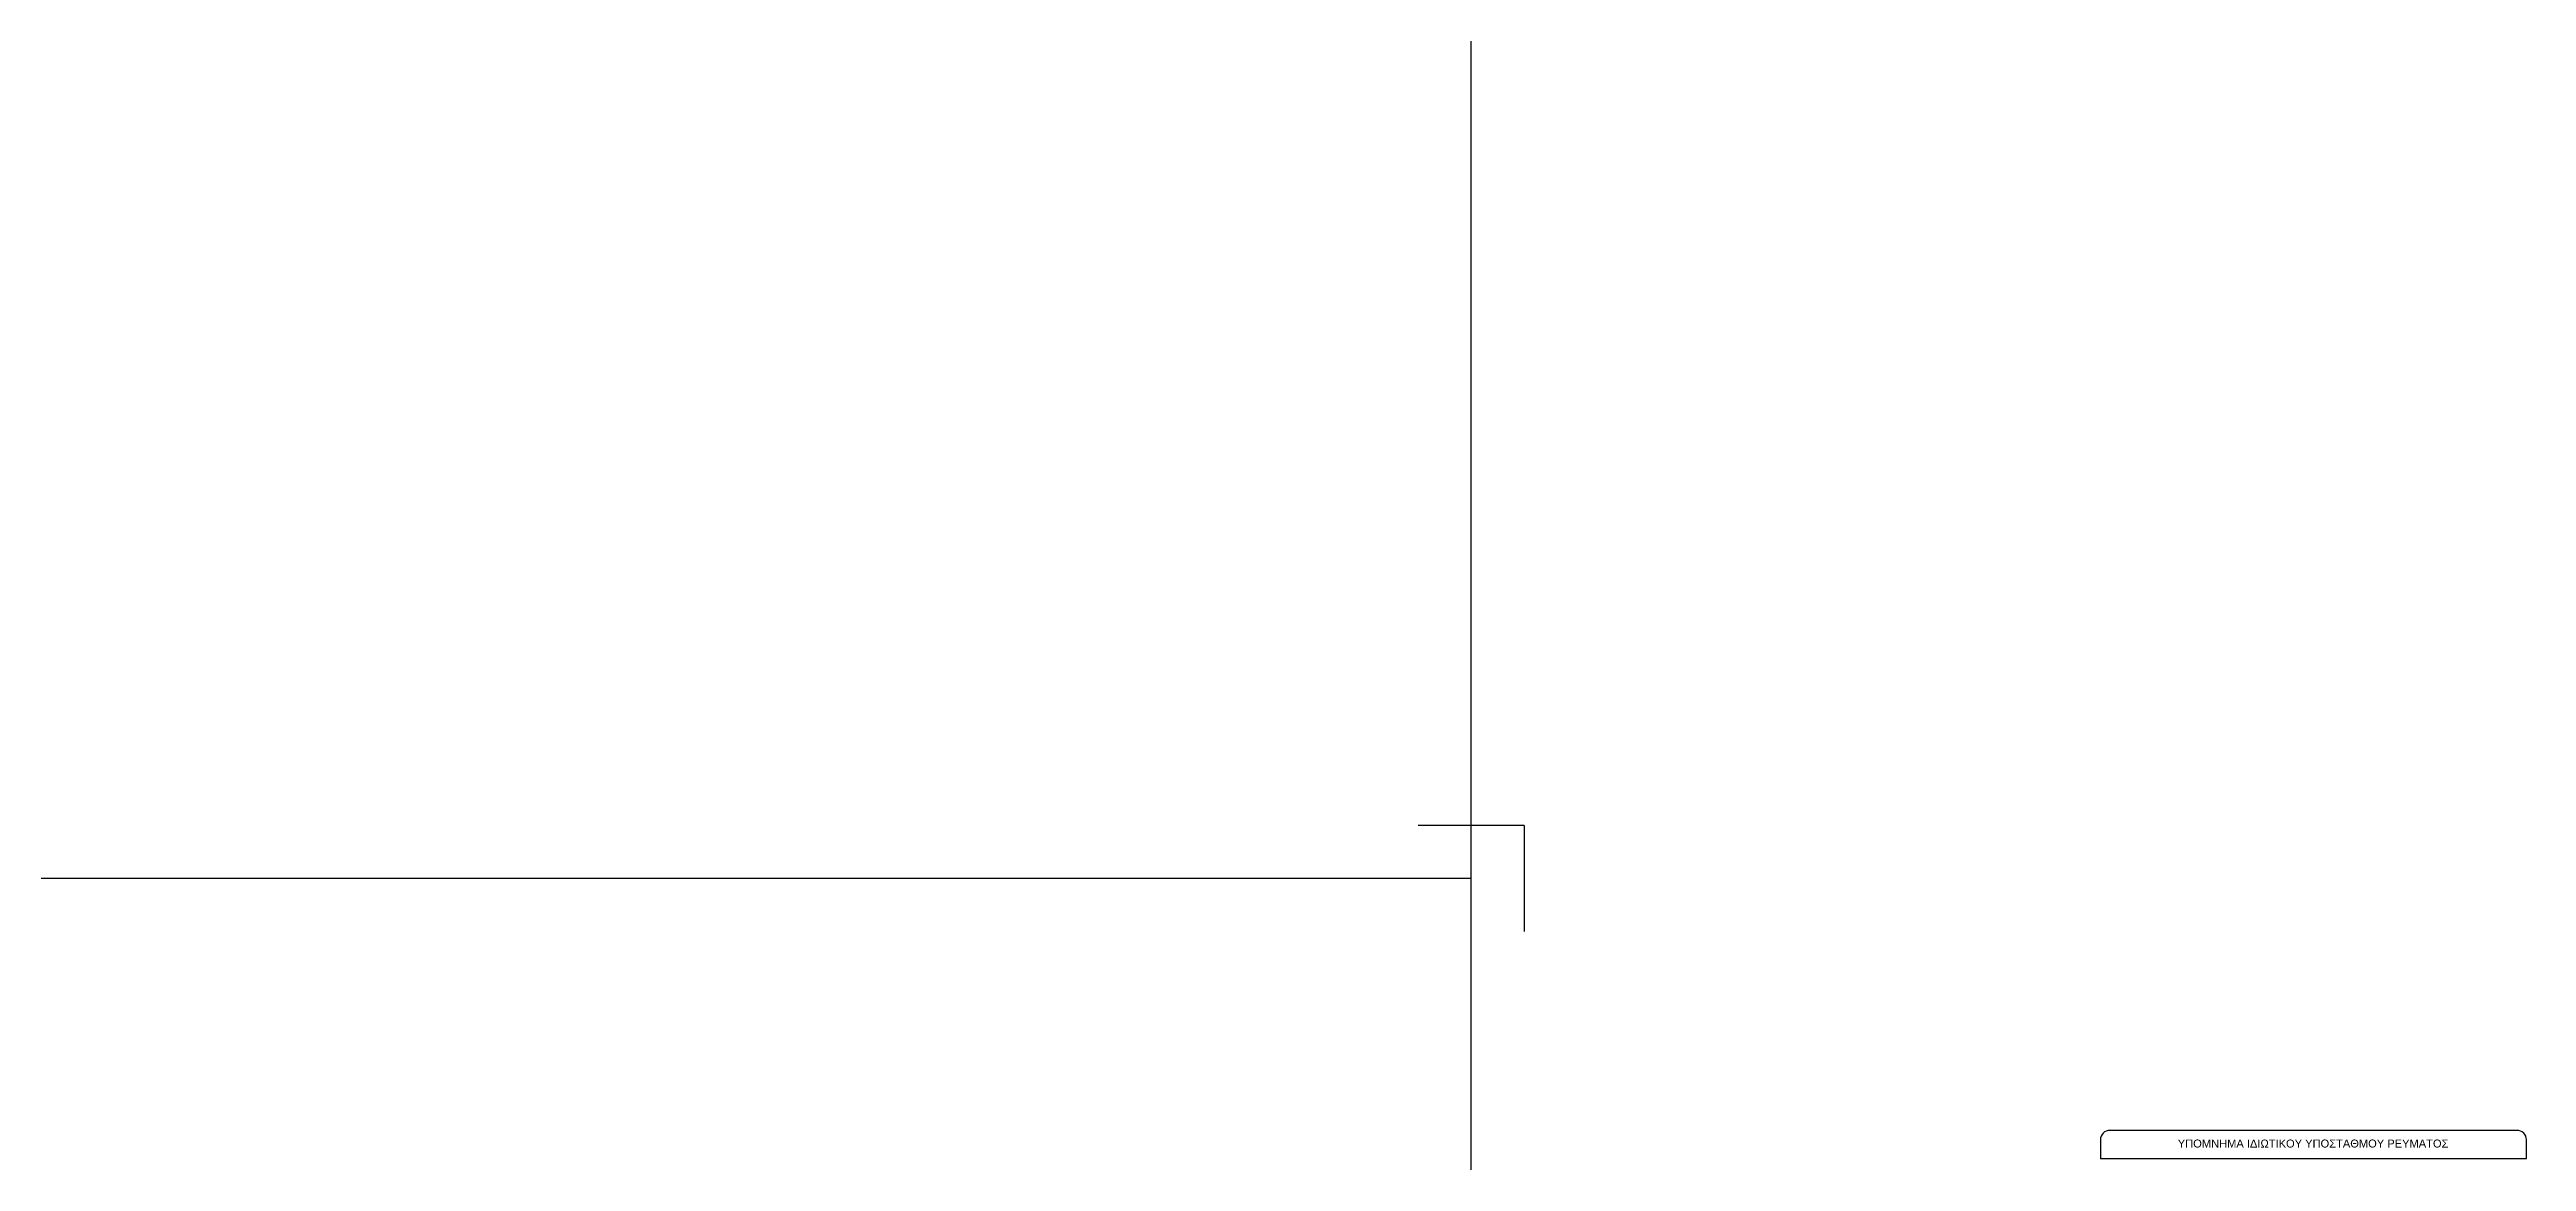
# Model space of a CAD drawing. Header units: metres. Extents: x 0 to 132, y -109 to 310.
# Drawn here: x 56.18 to 102.92, y -37.99 to -17.01 of the extents above; entities that cross this region are included whole.
import ezdxf
from ezdxf.enums import TextEntityAlignment as Align

# ---------------------------------------------------------------- set-up
doc = ezdxf.new("R2010")
doc.units = ezdxf.units.M
doc.header["$LTSCALE"] = 0.036
doc.layers.get('0').update_dxf_attribs({"color": 252})
for name, color, linetype in [('BORDER', 252, 'Continuous'), ('LAYER-ON', 252, 'Continuous'), ('MARKS', 252, 'Continuous'), ('mihanologika text', 20, 'Continuous'), ('yp6stath06s text', 20, 'Continuous')]:
    doc.layers.add(name, color=color, linetype=linetype)
doc.styles.add('TSK_OM', font='arial.ttf')

# ---------------------------------------------------------------- blocks, each defined once
blk = doc.blocks.new('art103')
at = {"layer": 'BORDER'}
for p, q in [((20.75, 14.6), (0.25, 14.6)), ((20.75, 0.25), (20.75, 14.6))]:
    blk.add_line(p, q, dxfattribs=at)
at = {"layer": 'MARKS'}
for q in [(20.5, 14.85), (21, 14.35)]:
    blk.add_line((21, 14.85), q, dxfattribs=at)

msp = doc.modelspace()

# ---------------------------------------------------------------- linework, layer by layer
msp.add_line((83, -108.949), (83, 309.662))
at = {"layer": 'yp6stath06s text'}
for p, q in [((94.877, -37.583), (94.877, -37.943)), ((102.737, -37.404), (95.056, -37.404)), ((102.916, -37.936), (102.916, -37.576)), ((102.916, -37.943), (94.877, -37.943))]:
    msp.add_line(p, q, dxfattribs=at)
for centre, start, end in [((95.056, -37.583), 90, 180), ((102.737, -37.583), 0, 90)]:
    msp.add_arc(centre, 0.179, start, end, dxfattribs=at)

# ---------------------------------------------------------------- block references
at = {"layer": 'LAYER-ON', "xscale": 4, "yscale": 4, "zscale": 4}
msp.add_blockref('art103', (0, -91.054), dxfattribs=at)

# ---------------------------------------------------------------- texts
at = {"layer": 'mihanologika text', "style": 'TSK_OM'}
msp.add_text('ΥΠΟΜΝΗΜΑ ΙΔΙΩΤΙΚΟΥ ΥΠΟΣΤΑΘΜΟΥ ΡΕΥΜΑΤΟΣ', height=0.15, dxfattribs=at).set_placement((98.89, -37.728), align=Align.CENTER)

doc.saveas('drawing.dxf')
